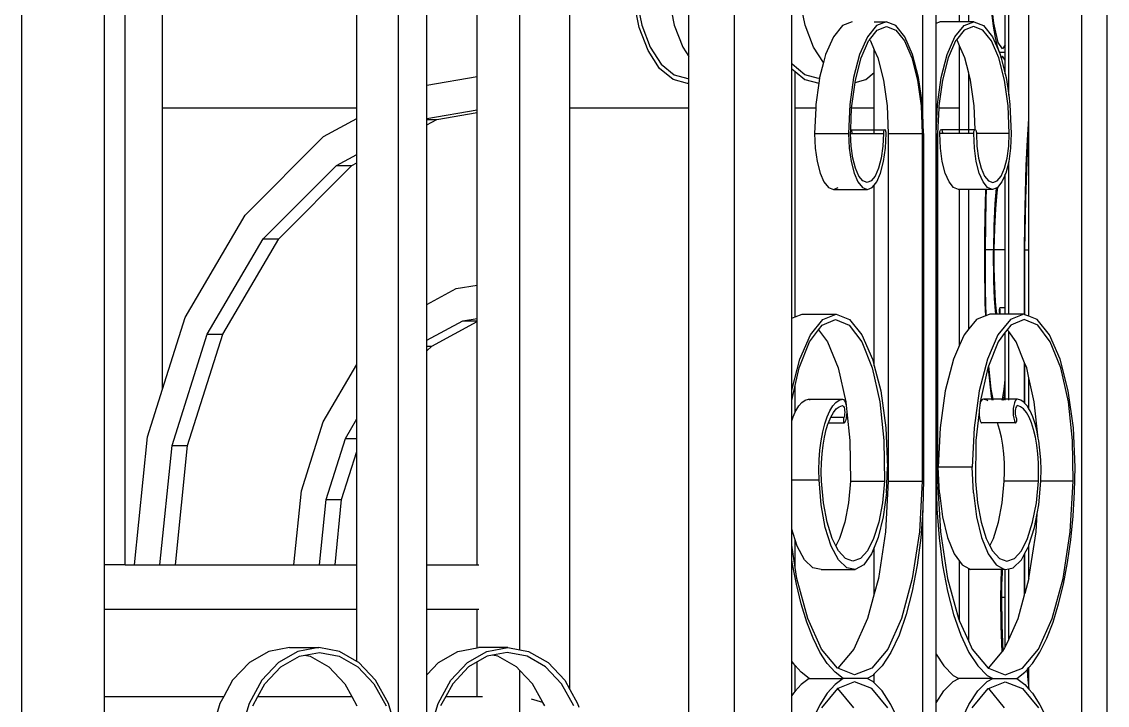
# Model space of a CAD drawing. Header units: millimetres. Extents: x 173236 to 801264, y -94969 to 615039.
# Drawn here: x 397777.6 to 398036.4, y -2266.1 to -2103.2 of the extents above; entities that cross this region are included whole.
import ezdxf

# ---------------------------------------------------------------- set-up
doc = ezdxf.new("R2010")
doc.units = ezdxf.units.MM
doc.header["$MEASUREMENT"] = 0
doc.layers.add('VOX-A-ELEV-1-NEAR', color=130, linetype='Continuous')
doc.layers.add('VOX-A-WALL-PATT', color=233, linetype='Continuous')

# ---------------------------------------------------------------- blocks, each defined once
blk = doc.blocks.new('west stsircase')
at = {"layer": 'VOX-A-WALL-PATT'}
for p, q in [((1461717.81, -2358.09), (1461717.81, -1444.06)), ((1461700.36, -1770.68), (1461700.36, -1486.63)), ((1461690.84, -1753.18), (1461690.84, -1502.84)), ((1461679.89, -1775.19), (1461679.89, -1521.52)), ((1461723.86, -1773.82), (1461723.86, -1573.82)), ((1461635.03, -2507.23), (1461635.03, -1581.8)), ((1461583.86, -1902.85), (1461583.86, -1634.11)), ((1461573.67, -1766.22), (1461573.67, -1644.24)), ((1461561.67, -1768.28), (1461561.67, -1656.01)), ((1461554.92, -1927.12), (1461554.92, -1661.2)), ((1461545, -1773.82), (1461545, -1668.8)), ((1461595.73, -1773.82), (1461595.73, -1691.17)), ((1461688.63, -1753.18), (1461688.63, -1694.08)), ((1461683.04, -1753.53), (1461683.04, -1697.51)), ((1461498.66, -1773.82), (1461498.66, -1704.33)), ((1461489.75, -1882.64), (1461489.75, -1711.15)), ((1461484.86, -1882.64), (1461484.86, -1717.8)), ((1461465.1, -2523.82), (1461465.1, -1730.94)), ((1461699.54, -1758.68), (1461699.54, -1734.61)), ((1461648.67, -1763.21), (1461648.67, -1741.23)), ((1461624.13, -1761.5), (1461624.13, -1742.18)), ((1461696.85, -1753.55), (1461696, -1746.27)), ((1461705.19, -1776.32), (1461705.19, -1744.74)), ((1461612.31, -1754.55), (1461610.99, -1748.12)), ((1461611.66, -1747.82), (1461612.92, -1753.97)), ((1461619.4, -1747.82), (1461620.66, -1753.97)), ((1461651.84, -1753.97), (1461650.57, -1747.82)), ((1461696.75, -1754.25), (1461696.33, -1750.95)), ((1461612.92, -1753.97), (1461614.93, -1759.25)), ((1461620.66, -1753.97), (1461622.67, -1759.25)), ((1461653.85, -1759.25), (1461651.84, -1753.97)), ((1461660.73, -1754.09), (1461658.57, -1756.75)), ((1461663.04, -1753.18), (1461660.73, -1754.09)), ((1461668.83, -1754.09), (1461666.68, -1756.75)), ((1461668.31, -1753.18), (1461671.15, -1753.18)), ((1461671.15, -1753.18), (1461668.83, -1754.09)), ((1461669.01, -1755.22), (1461671.22, -1754.35)), ((1461673.46, -1754.09), (1461671.15, -1753.18)), ((1461671.22, -1754.35), (1461673.43, -1755.22)), ((1461675.62, -1756.75), (1461673.46, -1754.09)), ((1461683.04, -1753.53), (1461683.92, -1753.18)), ((1461683.04, -1779.83), (1461683.04, -1753.53)), ((1461688.63, -1753.18), (1461683.92, -1753.18)), ((1461687.56, -1756.75), (1461689.71, -1754.09)), ((1461690.84, -1753.18), (1461688.63, -1753.18)), ((1461689.71, -1754.09), (1461692.03, -1753.18)), ((1461691.96, -1754.35), (1461689.74, -1755.22)), ((1461692.03, -1753.18), (1461690.84, -1753.18)), ((1461694.17, -1755.22), (1461691.96, -1754.35)), ((1461692.03, -1753.18), (1461694.34, -1754.09)), ((1461694.34, -1754.09), (1461696.5, -1756.75)), ((1461697.2, -1756.97), (1461696.75, -1754.25)), ((1461697.83, -1758.11), (1461696.85, -1753.55)), ((1461614.42, -1760.07), (1461612.31, -1754.55)), ((1461658.57, -1756.75), (1461656.72, -1760.99)), ((1461666.68, -1756.75), (1461664.82, -1760.99)), ((1461667.17, -1757.48), (1461669.01, -1755.22)), ((1461673.43, -1755.22), (1461675.5, -1757.76)), ((1461677.47, -1760.99), (1461675.62, -1756.75)), ((1461685.7, -1760.99), (1461687.56, -1756.75)), ((1461689.74, -1755.22), (1461687.9, -1757.48)), ((1461696.23, -1757.76), (1461694.17, -1755.22)), ((1461696.5, -1756.75), (1461698.17, -1760.53)), ((1461697.68, -1759.07), (1461697.2, -1756.97)), ((1461614.93, -1759.25), (1461617.55, -1763.3)), ((1461622.67, -1759.25), (1461624.13, -1761.5)), ((1461656.22, -1762.91), (1461653.85, -1759.25)), ((1461665.17, -1761.81), (1461666.94, -1757.76)), ((1461666.94, -1757.76), (1461667.17, -1757.48)), ((1461667.17, -1757.48), (1461667.39, -1757.76)), ((1461667.39, -1757.76), (1461668.31, -1759.86)), ((1461675.5, -1757.76), (1461677.27, -1761.81)), ((1461687.68, -1757.76), (1461685.91, -1761.81)), ((1461687.9, -1757.48), (1461687.68, -1757.76)), ((1461688.13, -1757.76), (1461687.9, -1757.48)), ((1461688.63, -1758.91), (1461688.13, -1757.76)), ((1461689.9, -1761.81), (1461688.63, -1758.91)), ((1461688.63, -1773.82), (1461688.63, -1758.91)), ((1461698.01, -1761.81), (1461696.23, -1757.76)), ((1461698.17, -1760.53), (1461697.68, -1759.07)), ((1461698.88, -1759.67), (1461697.83, -1758.11)), ((1461699.54, -1758.68), (1461698.88, -1759.67)), ((1461699.54, -1760.53), (1461699.54, -1758.68)), ((1461617.16, -1764.31), (1461614.42, -1760.07)), ((1461624.13, -1766.64), (1461624.13, -1761.5)), ((1461656.72, -1760.99), (1461656.22, -1762.91)), ((1461664.82, -1760.99), (1461663.4, -1766.51)), ((1461663.81, -1767.09), (1461665.17, -1761.81)), ((1461668.31, -1759.86), (1461669.16, -1761.81)), ((1461668.31, -1765.31), (1461668.31, -1759.86)), ((1461669.16, -1761.81), (1461670.52, -1767.09)), ((1461677.27, -1761.81), (1461678.63, -1767.09)), ((1461678.9, -1766.51), (1461677.47, -1760.99)), ((1461684.28, -1766.51), (1461685.7, -1760.99)), ((1461685.91, -1761.81), (1461684.55, -1767.09)), ((1461690.84, -1765.48), (1461689.9, -1761.81)), ((1461699.37, -1767.09), (1461698.01, -1761.81)), ((1461699.54, -1760.53), (1461698.17, -1760.53)), ((1461698.17, -1760.53), (1461698.35, -1760.99)), ((1461698.35, -1760.99), (1461698.57, -1761.84)), ((1461698.88, -1761.39), (1461698.57, -1761.84)), ((1461698.57, -1761.84), (1461699.54, -1765.61)), ((1461699.54, -1762.37), (1461698.88, -1761.39)), ((1461699.54, -1762.37), (1461699.54, -1760.53)), ((1461620.35, -1766.97), (1461617.16, -1764.31)), ((1461617.55, -1763.3), (1461620.6, -1765.84)), ((1461648.73, -1763.3), (1461648.67, -1763.21)), ((1461648.67, -1764.41), (1461648.67, -1763.21)), ((1461648.67, -1764.41), (1461649.47, -1765.08)), ((1461648.67, -1823.85), (1461648.67, -1764.41)), ((1461651.78, -1765.84), (1461648.73, -1763.3)), ((1461656.22, -1762.91), (1461655.3, -1766.51)), ((1461699.54, -1765.61), (1461699.54, -1762.37)), ((1461561.67, -1768.28), (1461573.67, -1766.22)), ((1461573.67, -1774.17), (1461573.67, -1766.22)), ((1461623.77, -1767.88), (1461620.35, -1766.97)), ((1461620.6, -1765.84), (1461623.88, -1766.71)), ((1461623.88, -1766.71), (1461624.13, -1766.64)), ((1461624.13, -1767.78), (1461624.13, -1766.64)), ((1461649.47, -1773.82), (1461649.47, -1765.08)), ((1461649.47, -1765.08), (1461651.74, -1766.97)), ((1461651.74, -1766.97), (1461655.11, -1767.86)), ((1461655.05, -1766.71), (1461651.78, -1765.84)), ((1461655.28, -1766.65), (1461655.05, -1766.71)), ((1461655.28, -1766.65), (1461655.11, -1767.86)), ((1461655.3, -1766.51), (1461655.28, -1766.65)), ((1461663.4, -1766.51), (1461662.51, -1772.93)), ((1461663.73, -1767.65), (1461666.33, -1766.97)), ((1461663.73, -1767.65), (1461663.81, -1767.09)), ((1461666.33, -1766.97), (1461668.31, -1765.31)), ((1461668.31, -1773.82), (1461668.31, -1765.31)), ((1461670.52, -1767.09), (1461671.38, -1773.23)), ((1461678.63, -1767.09), (1461679.48, -1773.23)), ((1461679.79, -1772.93), (1461678.9, -1766.51)), ((1461683.39, -1772.93), (1461684.28, -1766.51)), ((1461684.55, -1767.09), (1461683.69, -1773.23)), ((1461690.84, -1778.88), (1461690.84, -1765.48)), ((1461691.26, -1767.09), (1461690.84, -1765.48)), ((1461692.11, -1773.23), (1461691.26, -1767.09)), ((1461700.22, -1773.23), (1461699.37, -1767.09)), ((1461699.54, -1765.61), (1461699.78, -1766.51)), ((1461699.78, -1766.51), (1461700.36, -1770.68)), ((1461561.67, -1776.24), (1461561.67, -1768.28)), ((1461624.13, -1767.78), (1461623.77, -1767.88)), ((1461624.13, -1767.88), (1461623.77, -1767.88)), ((1461624.13, -1767.88), (1461624.13, -1767.78)), ((1461624.13, -1773.82), (1461624.13, -1767.88)), ((1461655.11, -1767.86), (1461654.4, -1772.93)), ((1461662.96, -1773.23), (1461663.73, -1767.65)), ((1461700.36, -1770.68), (1461700.67, -1772.93)), ((1461545, -1773.82), (1461498.66, -1773.82)), ((1461498.66, -1840.74), (1461498.66, -1773.82)), ((1461545, -1776.25), (1461545, -1773.82)), ((1461561.67, -1776.24), (1461573.67, -1774.17)), ((1461564.09, -1776.46), (1461573.67, -1774.81)), ((1461573.67, -1774.81), (1461573.67, -1774.17)), ((1461573.67, -1815.93), (1461573.67, -1774.81)), ((1461624.13, -1773.82), (1461595.73, -1773.82)), ((1461595.73, -1912.29), (1461595.73, -1773.82)), ((1461624.13, -1945.49), (1461624.13, -1773.82)), ((1461654.36, -1773.82), (1461649.47, -1773.82)), ((1461649.47, -1823.53), (1461649.47, -1773.82)), ((1461654.36, -1773.82), (1461654.1, -1779.83)), ((1461654.4, -1772.93), (1461654.36, -1773.82)), ((1461662.51, -1772.93), (1461662.2, -1779.83)), ((1461662.72, -1778.88), (1461662.93, -1773.82)), ((1461662.93, -1773.82), (1461662.96, -1773.23)), ((1461668.31, -1773.82), (1461662.93, -1773.82)), ((1461668.31, -1778.88), (1461668.31, -1773.82)), ((1461671.38, -1773.23), (1461671.67, -1779.83)), ((1461679.48, -1773.23), (1461679.77, -1779.83)), ((1461679.89, -1775.19), (1461679.79, -1772.93)), ((1461683.08, -1779.83), (1461683.39, -1772.93)), ((1461683.67, -1773.82), (1461683.4, -1779.83)), ((1461683.69, -1773.23), (1461683.67, -1773.82)), ((1461688.63, -1773.82), (1461683.67, -1773.82)), ((1461688.63, -1778.88), (1461688.63, -1773.82)), ((1461692.35, -1778.88), (1461692.11, -1773.23)), ((1461700.51, -1779.83), (1461700.22, -1773.23)), ((1461700.67, -1772.93), (1461700.97, -1779.83)), ((1461723.86, -2212.25), (1461723.86, -1773.82)), ((1461537.06, -1780.55), (1461545, -1776.25)), ((1461545, -1784.79), (1461545, -1776.25)), ((1461561.67, -1776.46), (1461561.67, -1776.24)), ((1461561.67, -1777.77), (1461564.09, -1776.46)), ((1461561.67, -1776.46), (1461564.09, -1776.46)), ((1461561.67, -1777.77), (1461561.67, -1776.46)), ((1461680.09, -1779.83), (1461679.89, -1775.19)), ((1461704.86, -1781.31), (1461705.19, -1776.32)), ((1461705.19, -1779.51), (1461705.19, -1776.32)), ((1461561.67, -1820.57), (1461561.67, -1777.77)), ((1461654.1, -1779.83), (1461662.2, -1779.83)), ((1461654.1, -1779.83), (1461654.25, -1783.28)), ((1461662.2, -1779.83), (1461662.36, -1783.28)), ((1461662.67, -1779.83), (1461662.72, -1778.88)), ((1461662.8, -1782.85), (1461662.67, -1779.83)), ((1461662.67, -1779.83), (1461663.04, -1779.83)), ((1461662.81, -1778.91), (1461662.72, -1778.88)), ((1461662.88, -1779.01), (1461662.81, -1778.91)), ((1461662.81, -1778.91), (1461668.31, -1778.91)), ((1461662.95, -1779.16), (1461662.88, -1779.01)), ((1461663, -1779.35), (1461662.95, -1779.16)), ((1461663.03, -1779.58), (1461663, -1779.35)), ((1461663.04, -1779.83), (1461663.03, -1779.58)), ((1461663.04, -1779.83), (1461668.31, -1779.83)), ((1461668.31, -1779.83), (1461668.31, -1778.91)), ((1461668.31, -1778.91), (1461670.75, -1778.91)), ((1461668.31, -1779.83), (1461670.51, -1779.83)), ((1461670.51, -1779.83), (1461670.38, -1782.85)), ((1461670.52, -1779.58), (1461670.51, -1779.83)), ((1461670.55, -1779.35), (1461670.52, -1779.58)), ((1461670.6, -1779.16), (1461670.55, -1779.35)), ((1461670.67, -1779.01), (1461670.6, -1779.16)), ((1461670.75, -1778.91), (1461670.67, -1779.01)), ((1461670.83, -1778.88), (1461670.75, -1778.91)), ((1461670.91, -1778.91), (1461670.83, -1778.88)), ((1461670.99, -1779.01), (1461670.91, -1778.91)), ((1461671.06, -1779.16), (1461670.99, -1779.01)), ((1461671, -1783.28), (1461671.15, -1779.83)), ((1461671.11, -1779.35), (1461671.06, -1779.16)), ((1461671.14, -1779.58), (1461671.11, -1779.35)), ((1461671.15, -1779.83), (1461671.14, -1779.58)), ((1461671.67, -1779.83), (1461671.67, -1862.69)), ((1461671.67, -1779.83), (1461679.77, -1779.83)), ((1461679.77, -1779.83), (1461679.77, -1862.69)), ((1461680.09, -1779.83), (1461680.09, -1862.2)), ((1461683.08, -1779.83), (1461683.04, -1779.83)), ((1461683.04, -1862.2), (1461683.04, -1779.83)), ((1461683.08, -1779.83), (1461683.08, -1862.2)), ((1461683.4, -1779.83), (1461683.4, -1862.69)), ((1461683.92, -1779.83), (1461683.93, -1779.58)), ((1461684.08, -1783.28), (1461683.92, -1779.83)), ((1461684.56, -1779.83), (1461683.92, -1779.83)), ((1461683.93, -1779.58), (1461683.97, -1779.35)), ((1461683.97, -1779.35), (1461684.02, -1779.16)), ((1461684.02, -1779.16), (1461684.08, -1779.01)), ((1461684.08, -1779.01), (1461684.16, -1778.91)), ((1461684.16, -1778.91), (1461684.24, -1778.88)), ((1461684.33, -1778.91), (1461684.24, -1778.88)), ((1461684.33, -1778.91), (1461684.4, -1779.01)), ((1461688.63, -1778.91), (1461684.33, -1778.91)), ((1461684.4, -1779.01), (1461684.47, -1779.16)), ((1461684.47, -1779.16), (1461684.52, -1779.35)), ((1461684.52, -1779.35), (1461684.55, -1779.58)), ((1461684.55, -1779.58), (1461684.56, -1779.83)), ((1461688.63, -1779.83), (1461684.56, -1779.83)), ((1461688.63, -1779.83), (1461688.63, -1778.91)), ((1461690.84, -1778.91), (1461688.63, -1778.91)), ((1461690.84, -1779.83), (1461688.63, -1779.83)), ((1461690.84, -1779.83), (1461690.84, -1778.91)), ((1461692.27, -1778.91), (1461690.84, -1778.91)), ((1461692.03, -1779.83), (1461690.84, -1779.83)), ((1461692.03, -1779.83), (1461692.04, -1779.58)), ((1461692.18, -1783.28), (1461692.03, -1779.83)), ((1461692.04, -1779.58), (1461692.07, -1779.35)), ((1461692.07, -1779.35), (1461692.12, -1779.16)), ((1461692.12, -1779.16), (1461692.19, -1779.01)), ((1461692.19, -1779.01), (1461692.27, -1778.91)), ((1461692.27, -1778.91), (1461692.35, -1778.88)), ((1461692.35, -1778.88), (1461692.43, -1778.91)), ((1461692.43, -1778.91), (1461692.51, -1779.01)), ((1461692.51, -1779.01), (1461692.57, -1779.16)), ((1461692.57, -1779.16), (1461692.62, -1779.35)), ((1461692.62, -1779.35), (1461692.66, -1779.58)), ((1461692.66, -1779.58), (1461692.67, -1779.83)), ((1461692.67, -1779.83), (1461692.8, -1782.85)), ((1461700.51, -1779.83), (1461692.67, -1779.83)), ((1461700.38, -1782.85), (1461700.51, -1779.83)), ((1461700.97, -1779.83), (1461700.82, -1783.28)), ((1461704.86, -1784.3), (1461705.19, -1779.51)), ((1461705.19, -1807.51), (1461705.19, -1779.51)), ((1461518.39, -1799.29), (1461537.06, -1780.55)), ((1461663.19, -1785.67), (1461662.8, -1782.85)), ((1461670.38, -1782.85), (1461669.98, -1785.67)), ((1461692.8, -1782.85), (1461693.19, -1785.67)), ((1461699.99, -1785.67), (1461700.38, -1782.85)), ((1461704.56, -1787.47), (1461704.86, -1781.31)), ((1461540.1, -1787.44), (1461545, -1784.79)), ((1461545, -1786.8), (1461545, -1784.79)), ((1461654.25, -1783.28), (1461654.7, -1786.49)), ((1461662.36, -1783.28), (1461662.8, -1786.49)), ((1461670.55, -1786.49), (1461671, -1783.28)), ((1461684.52, -1786.49), (1461684.08, -1783.28)), ((1461692.63, -1786.49), (1461692.18, -1783.28)), ((1461700.82, -1783.28), (1461700.38, -1786.49)), ((1461704.42, -1795.45), (1461704.86, -1784.3)), ((1461522.69, -1804.91), (1461540.1, -1787.44)), ((1461526.4, -1804.91), (1461543.81, -1787.44)), ((1461540.1, -1787.44), (1461543.81, -1787.44)), ((1461543.81, -1787.44), (1461545, -1786.8)), ((1461545, -1834.9), (1461545, -1786.8)), ((1461654.7, -1786.49), (1461655.41, -1789.25)), ((1461662.8, -1786.49), (1461663.51, -1789.25)), ((1461663.81, -1788.09), (1461663.19, -1785.67)), ((1461669.98, -1785.67), (1461669.36, -1788.09)), ((1461669.84, -1789.25), (1461670.55, -1786.49)), ((1461685.23, -1789.25), (1461684.52, -1786.49)), ((1461693.34, -1789.25), (1461692.63, -1786.49)), ((1461693.19, -1785.67), (1461693.82, -1788.09)), ((1461699.36, -1788.09), (1461699.99, -1785.67)), ((1461700.36, -1786.56), (1461699.66, -1789.25)), ((1461700.38, -1786.49), (1461700.36, -1786.56)), ((1461700.36, -1822.88), (1461700.36, -1786.56)), ((1461704.34, -1794.06), (1461704.56, -1787.47)), ((1461655.41, -1789.25), (1461656.33, -1791.37)), ((1461663.51, -1789.25), (1461664.44, -1791.37)), ((1461664.63, -1789.95), (1461663.81, -1788.09)), ((1461665.57, -1791.12), (1461664.63, -1789.95)), ((1461668.55, -1789.95), (1461667.6, -1791.12)), ((1461669.36, -1788.09), (1461668.55, -1789.95)), ((1461668.91, -1791.37), (1461669.84, -1789.25)), ((1461686.16, -1791.37), (1461685.23, -1789.25)), ((1461694.27, -1791.37), (1461693.34, -1789.25)), ((1461693.82, -1788.09), (1461694.63, -1789.95)), ((1461694.63, -1789.95), (1461695.57, -1791.12)), ((1461697.6, -1791.12), (1461698.55, -1789.95)), ((1461698.55, -1789.95), (1461699.36, -1788.09)), ((1461699.41, -1789.82), (1461698.74, -1791.37)), ((1461699.54, -1789.53), (1461699.41, -1789.82)), ((1461699.54, -1790.38), (1461699.41, -1789.82)), ((1461699.66, -1789.25), (1461699.54, -1789.53)), ((1461699.54, -1790.38), (1461699.54, -1789.53)), ((1461699.54, -1807.51), (1461699.54, -1790.38)), ((1461656.33, -1791.37), (1461657.41, -1792.7)), ((1461657.41, -1792.7), (1461658.57, -1793.15)), ((1461658.57, -1793.15), (1461659.73, -1792.7)), ((1461658.57, -1793.15), (1461666.68, -1793.15)), ((1461664.44, -1791.37), (1461665.52, -1792.7)), ((1461665.52, -1792.7), (1461666.68, -1793.15)), ((1461666.59, -1791.51), (1461665.57, -1791.12)), ((1461667.6, -1791.12), (1461666.59, -1791.51)), ((1461666.68, -1793.15), (1461667.83, -1792.7)), ((1461667.83, -1792.7), (1461668.31, -1792.11)), ((1461668.31, -1792.11), (1461668.91, -1791.37)), ((1461668.31, -1835.15), (1461668.31, -1792.11)), ((1461687.24, -1792.7), (1461686.16, -1791.37)), ((1461688.4, -1793.15), (1461687.24, -1792.7)), ((1461688.63, -1793.15), (1461688.4, -1793.15)), ((1461688.63, -1830.23), (1461688.63, -1793.15)), ((1461690.84, -1793.15), (1461688.63, -1793.15)), ((1461690.84, -1826.36), (1461690.84, -1793.15)), ((1461694.86, -1793.15), (1461690.84, -1793.15)), ((1461695.34, -1792.7), (1461694.27, -1791.37)), ((1461694.86, -1793.15), (1461694.85, -1793.52)), ((1461694.98, -1793.15), (1461694.86, -1793.15)), ((1461694.98, -1793.15), (1461694.89, -1795.45)), ((1461696.5, -1793.15), (1461694.98, -1793.15)), ((1461696.5, -1793.15), (1461695.34, -1792.7)), ((1461695.57, -1791.12), (1461696.59, -1791.51)), ((1461697.38, -1792.81), (1461696.5, -1793.15)), ((1461696.59, -1791.51), (1461697.6, -1791.12)), ((1461697.38, -1792.81), (1461697.08, -1796.51)), ((1461697.66, -1792.7), (1461697.38, -1792.81)), ((1461697.66, -1792.7), (1461697.51, -1793.85)), ((1461698.74, -1791.37), (1461697.66, -1792.7)), ((1461694.85, -1793.52), (1461694.7, -1799.16)), ((1461694.89, -1795.45), (1461694.72, -1807.51)), ((1461697.51, -1793.85), (1461697.2, -1797.76)), ((1461704.21, -1800.96), (1461704.34, -1794.06)), ((1461704.24, -1807.51), (1461704.42, -1795.45)), ((1461697.08, -1796.51), (1461696.82, -1801.89)), ((1461697.2, -1797.76), (1461696.97, -1802.39)), ((1461504.06, -1823.7), (1461518.39, -1799.29)), ((1461694.7, -1799.16), (1461694.62, -1804.96)), ((1461704.16, -1808), (1461704.21, -1800.96)), ((1461696.82, -1801.89), (1461696.7, -1807.51)), ((1461696.97, -1802.39), (1461696.85, -1807.51)), ((1461509.33, -1827.68), (1461522.69, -1804.91)), ((1461513.04, -1827.68), (1461526.4, -1804.91)), ((1461522.69, -1804.91), (1461526.4, -1804.91)), ((1461694.62, -1804.96), (1461694.59, -1810.83)), ((1461694.72, -1807.51), (1461694.74, -1817.21)), ((1461696.7, -1807.51), (1461694.72, -1807.51)), ((1461696.69, -1807.83), (1461696.68, -1810.21)), ((1461696.7, -1807.51), (1461696.69, -1807.83)), ((1461696.85, -1807.51), (1461696.83, -1809.69)), ((1461699.54, -1807.51), (1461696.85, -1807.51)), ((1461699.54, -1821.37), (1461699.54, -1807.51)), ((1461704.16, -1822.97), (1461704.16, -1808)), ((1461704.24, -1807.51), (1461705.19, -1807.51)), ((1461704.24, -1823), (1461704.24, -1807.51)), ((1461705.19, -1823.37), (1461705.19, -1807.51)), ((1461694.59, -1810.83), (1461694.69, -1820.27)), ((1461696.68, -1810.21), (1461696.7, -1812.59)), ((1461696.83, -1809.69), (1461696.84, -1811.88)), ((1461696.7, -1812.59), (1461696.75, -1814.92)), ((1461696.84, -1811.88), (1461696.88, -1814.03)), ((1461568.64, -1816.79), (1461573.67, -1815.93)), ((1461573.67, -1823.88), (1461573.67, -1815.93)), ((1461696.75, -1814.92), (1461696.82, -1817.15)), ((1461696.88, -1814.03), (1461696.94, -1816.1)), ((1461696.94, -1816.1), (1461697.03, -1818.05)), ((1461561.67, -1820.57), (1461568.64, -1816.79)), ((1461694.74, -1817.21), (1461694.91, -1823.24)), ((1461696.82, -1817.15), (1461696.92, -1819.24)), ((1461697.03, -1818.05), (1461697.14, -1819.84)), ((1461561.67, -1829.1), (1461561.67, -1820.57)), ((1461694.69, -1820.27), (1461694.8, -1823.28)), ((1461696.92, -1819.24), (1461697.04, -1821.15)), ((1461697.04, -1821.15), (1461697.19, -1822.84)), ((1461697.14, -1819.84), (1461697.27, -1821.43)), ((1461697.27, -1821.43), (1461697.42, -1822.79)), ((1461698.2, -1821.72), (1461698.21, -1821.58)), ((1461698.21, -1821.58), (1461698.22, -1821.46)), ((1461698.22, -1821.46), (1461698.23, -1821.39)), ((1461698.23, -1821.39), (1461698.25, -1821.37)), ((1461698.25, -1821.37), (1461698.27, -1821.4)), ((1461699.54, -1821.37), (1461698.25, -1821.37)), ((1461699.54, -1821.4), (1461698.27, -1821.4)), ((1461698.32, -1821.88), (1461698.27, -1821.4)), ((1461699.54, -1821.4), (1461699.54, -1821.37)), ((1461699.54, -1822.88), (1461699.54, -1821.4)), ((1461498.66, -1840.74), (1461504.06, -1823.7)), ((1461570.22, -1824.48), (1461573.67, -1823.88)), ((1461573.67, -1824.48), (1461573.67, -1823.88)), ((1461648.67, -1823.85), (1461649.47, -1823.53)), ((1461648.67, -1840.97), (1461648.67, -1823.85)), ((1461649.47, -1823.53), (1461651.13, -1822.88)), ((1461651.13, -1822.88), (1461659.24, -1822.88)), ((1461653.12, -1827.77), (1461656.07, -1824.12)), ((1461655.89, -1825.48), (1461659.11, -1824.12)), ((1461656.07, -1824.12), (1461659.24, -1822.88)), ((1461659.11, -1824.12), (1461662.34, -1825.48)), ((1461659.24, -1822.88), (1461662.41, -1824.12)), ((1461662.41, -1824.12), (1461665.37, -1827.77)), ((1461692.66, -1824.12), (1461690.84, -1826.36)), ((1461694.8, -1823.28), (1461692.66, -1824.12)), ((1461694.91, -1823.24), (1461694.8, -1823.28)), ((1461695.83, -1822.88), (1461694.91, -1823.24)), ((1461697.19, -1822.88), (1461695.83, -1822.88)), ((1461697.19, -1822.84), (1461697.19, -1822.88)), ((1461697.43, -1822.88), (1461697.19, -1822.88)), ((1461697.42, -1822.79), (1461697.43, -1822.88)), ((1461698.24, -1822.88), (1461697.43, -1822.88)), ((1461700.77, -1824.12), (1461697.81, -1827.77)), ((1461698.19, -1821.9), (1461698.2, -1821.72)), ((1461698.19, -1822.08), (1461698.19, -1821.9)), ((1461698.19, -1822.27), (1461698.19, -1822.08)), ((1461698.2, -1822.45), (1461698.19, -1822.27)), ((1461698.21, -1822.6), (1461698.2, -1822.45)), ((1461698.22, -1822.71), (1461698.21, -1822.6)), ((1461698.23, -1822.79), (1461698.22, -1822.71)), ((1461698.24, -1822.88), (1461698.23, -1822.79)), ((1461698.38, -1822.88), (1461698.24, -1822.88)), ((1461698.36, -1822.51), (1461698.32, -1821.88)), ((1461698.38, -1822.88), (1461698.36, -1822.51)), ((1461699.54, -1822.88), (1461698.38, -1822.88)), ((1461700.36, -1822.88), (1461699.54, -1822.88)), ((1461703.94, -1822.88), (1461700.36, -1822.88)), ((1461703.94, -1822.88), (1461700.77, -1824.12)), ((1461704.06, -1824.12), (1461700.84, -1825.48)), ((1461704.16, -1822.97), (1461703.94, -1822.88)), ((1461707.29, -1825.48), (1461704.06, -1824.12)), ((1461704.24, -1823), (1461704.16, -1822.97)), ((1461705.19, -1823.37), (1461704.24, -1823)), ((1461707.11, -1824.12), (1461705.19, -1823.37)), ((1461710.06, -1827.77), (1461707.11, -1824.12)), ((1461561.67, -1829.1), (1461570.22, -1824.48)), ((1461562.82, -1830.49), (1461573.67, -1824.62)), ((1461570.22, -1824.48), (1461573.67, -1824.48)), ((1461573.67, -1824.62), (1461573.67, -1824.48)), ((1461573.67, -1882.64), (1461573.67, -1824.62)), ((1461652.91, -1829.43), (1461655.06, -1826.57)), ((1461655.06, -1826.57), (1461655.89, -1825.48)), ((1461655.06, -1826.57), (1461657.21, -1829.43)), ((1461662.34, -1825.48), (1461665.32, -1829.43)), ((1461690.84, -1826.36), (1461689.71, -1827.77)), ((1461700.01, -1826.57), (1461699.54, -1827.19)), ((1461700.84, -1825.48), (1461700.01, -1826.57)), ((1461700.36, -1827.03), (1461700.01, -1826.57)), ((1461710.27, -1829.43), (1461707.29, -1825.48)), ((1461500.93, -1854.19), (1461509.33, -1827.68)), ((1461504.64, -1854.19), (1461513.04, -1827.68)), ((1461509.33, -1827.68), (1461513.04, -1827.68)), ((1461561.67, -1830.49), (1461561.67, -1829.1)), ((1461650.42, -1835.68), (1461652.91, -1829.43)), ((1461650.58, -1833.57), (1461653.12, -1827.77)), ((1461657.21, -1829.43), (1461659.71, -1835.68)), ((1461665.32, -1829.43), (1461667.81, -1835.68)), ((1461665.37, -1827.77), (1461667.9, -1833.57)), ((1461689.71, -1827.77), (1461688.63, -1830.23)), ((1461697.81, -1827.77), (1461695.28, -1833.57)), ((1461697.86, -1829.43), (1461695.54, -1835.23)), ((1461699.54, -1827.19), (1461697.86, -1829.43)), ((1461699.54, -1838.52), (1461699.54, -1827.19)), ((1461702.16, -1829.43), (1461700.36, -1827.03)), ((1461700.36, -1843.14), (1461700.36, -1827.03)), ((1461704.16, -1834.44), (1461702.16, -1829.43)), ((1461712.6, -1833.57), (1461710.06, -1827.77)), ((1461712.76, -1835.68), (1461710.27, -1829.43)), ((1461561.67, -1830.49), (1461562.82, -1830.49)), ((1461561.67, -1831.64), (1461562.82, -1830.49)), ((1461561.67, -1831.64), (1461561.67, -1830.49)), ((1461561.67, -1882.64), (1461561.67, -1831.64)), ((1461688.63, -1830.23), (1461687.17, -1833.57)), ((1461648.67, -1840.97), (1461650.58, -1833.57)), ((1461667.9, -1833.57), (1461668.31, -1835.15)), ((1461687.17, -1833.57), (1461685.22, -1841.12)), ((1461695.28, -1833.57), (1461693.33, -1841.12)), ((1461704.16, -1844.07), (1461704.16, -1834.44)), ((1461704.24, -1834.65), (1461704.16, -1834.44)), ((1461714.55, -1841.12), (1461712.6, -1833.57)), ((1461536.99, -1848.55), (1461545, -1834.9)), ((1461545, -1847.85), (1461545, -1834.9)), ((1461649.47, -1839.86), (1461650.42, -1835.68)), ((1461659.71, -1835.68), (1461661.53, -1843.74)), ((1461667.81, -1835.68), (1461669.63, -1843.74)), ((1461668.31, -1835.15), (1461669.85, -1841.12)), ((1461695.36, -1835.68), (1461693.55, -1843.74)), ((1461695.44, -1835.5), (1461695.36, -1835.68)), ((1461695.54, -1835.23), (1461695.44, -1835.5)), ((1461695.44, -1835.5), (1461695.51, -1836.63)), ((1461695.51, -1836.63), (1461696.17, -1842.43)), ((1461695.54, -1835.23), (1461696.11, -1840.77)), ((1461704.24, -1844.16), (1461704.24, -1834.65)), ((1461704.66, -1835.68), (1461704.24, -1834.65)), ((1461705.19, -1838.06), (1461704.66, -1835.68)), ((1461714.58, -1843.74), (1461712.76, -1835.68)), ((1461699.31, -1840.77), (1461699.54, -1838.52)), ((1461699.54, -1840.49), (1461699.54, -1838.52)), ((1461705.19, -1845.47), (1461705.19, -1838.06)), ((1461706.47, -1843.74), (1461705.19, -1838.06)), ((1461495.05, -1852.13), (1461498.66, -1840.74)), ((1461648.67, -1843.42), (1461649.47, -1839.86)), ((1461648.67, -1843.42), (1461648.67, -1840.97)), ((1461649.47, -1846.23), (1461649.47, -1839.86)), ((1461669.85, -1841.12), (1461671.07, -1849.93)), ((1461685.22, -1841.12), (1461684, -1849.93)), ((1461693.33, -1841.12), (1461692.11, -1849.93)), ((1461696.11, -1840.77), (1461696.57, -1843.14)), ((1461698.85, -1843.14), (1461699.31, -1840.77)), ((1461699.33, -1842.43), (1461699.54, -1840.49)), ((1461699.54, -1843.14), (1461699.54, -1840.49)), ((1461715.77, -1849.93), (1461714.55, -1841.12)), ((1461648.67, -1848.27), (1461648.67, -1843.42)), ((1461649.62, -1845.91), (1461650.32, -1844.75)), ((1461650.32, -1844.75), (1461651.06, -1843.89)), ((1461651.06, -1843.89), (1461651.85, -1843.35)), ((1461651.85, -1843.35), (1461652.64, -1843.14)), ((1461652.64, -1843.14), (1461660.75, -1843.14)), ((1461652.64, -1843.14), (1461652.91, -1843.24)), ((1461652.91, -1843.24), (1461653, -1843.35)), ((1461657.72, -1845.91), (1461658.42, -1844.75)), ((1461658.42, -1844.75), (1461659.17, -1843.89)), ((1461659.17, -1843.89), (1461659.95, -1843.35)), ((1461659.27, -1845.46), (1461659.99, -1844.92)), ((1461659.95, -1843.35), (1461660.75, -1843.14)), ((1461659.99, -1844.92), (1461660.72, -1844.68)), ((1461660.72, -1844.68), (1461660.86, -1844.73)), ((1461660.75, -1843.14), (1461661.01, -1843.24)), ((1461660.86, -1844.73), (1461660.99, -1844.88)), ((1461660.99, -1844.88), (1461661.11, -1845.12)), ((1461661.01, -1843.24), (1461661.26, -1843.54)), ((1461661.26, -1843.54), (1461661.47, -1844.03)), ((1461661.47, -1844.03), (1461661.62, -1844.6)), ((1461661.53, -1843.74), (1461661.62, -1844.6)), ((1461661.62, -1844.6), (1461661.63, -1844.65)), ((1461661.63, -1844.65), (1461661.73, -1845.39)), ((1461669.63, -1843.74), (1461670.63, -1852.98)), ((1461693.45, -1844.6), (1461693.32, -1845.85)), ((1461693.55, -1843.74), (1461693.45, -1844.6)), ((1461693.6, -1844.03), (1461693.45, -1844.6)), ((1461693.81, -1843.54), (1461693.6, -1844.03)), ((1461694.06, -1843.24), (1461693.81, -1843.54)), ((1461694.32, -1843.14), (1461694.06, -1843.24)), ((1461695.12, -1843.35), (1461694.32, -1843.14)), ((1461696.31, -1843.14), (1461694.32, -1843.14)), ((1461695.4, -1843.54), (1461695.12, -1843.35)), ((1461696.17, -1842.43), (1461696.31, -1843.14)), ((1461696.31, -1843.14), (1461696.36, -1843.35)), ((1461696.57, -1843.14), (1461696.31, -1843.14)), ((1461696.57, -1843.14), (1461696.61, -1843.35)), ((1461698.85, -1843.14), (1461696.57, -1843.14)), ((1461698.81, -1843.35), (1461698.85, -1843.14)), ((1461699.18, -1843.14), (1461698.85, -1843.14)), ((1461699.13, -1843.35), (1461699.18, -1843.14)), ((1461699.18, -1843.14), (1461699.33, -1842.43)), ((1461699.54, -1843.14), (1461699.18, -1843.14)), ((1461700.36, -1843.14), (1461699.54, -1843.14)), ((1461699.54, -1843.35), (1461699.54, -1843.14)), ((1461702.43, -1843.14), (1461700.36, -1843.14)), ((1461700.36, -1843.35), (1461700.36, -1843.14)), ((1461701.55, -1844.65), (1461701.44, -1845.39)), ((1461701.71, -1844.03), (1461701.55, -1844.65)), ((1461701.92, -1843.54), (1461701.71, -1844.03)), ((1461702.16, -1843.24), (1461701.92, -1843.54)), ((1461702.19, -1844.88), (1461702.07, -1845.12)), ((1461702.43, -1843.14), (1461702.16, -1843.24)), ((1461702.32, -1844.73), (1461702.19, -1844.88)), ((1461702.46, -1844.68), (1461702.32, -1844.73)), ((1461703.23, -1843.35), (1461702.43, -1843.14)), ((1461703.19, -1844.92), (1461702.46, -1844.68)), ((1461703.91, -1845.46), (1461703.19, -1844.92)), ((1461704.01, -1843.89), (1461703.23, -1843.35)), ((1461704.16, -1844.07), (1461704.01, -1843.89)), ((1461704.24, -1844.16), (1461704.16, -1844.07)), ((1461704.76, -1844.75), (1461704.24, -1844.16)), ((1461705.19, -1845.47), (1461704.76, -1844.75)), ((1461707.41, -1852.39), (1461706.47, -1843.74)), ((1461715.58, -1852.98), (1461714.58, -1843.74)), ((1461648.67, -1848.27), (1461648.98, -1847.35)), ((1461648.98, -1847.35), (1461649.47, -1846.23)), ((1461649.47, -1846.23), (1461649.62, -1845.91)), ((1461656.52, -1849.04), (1461657.08, -1847.35)), ((1461657.08, -1847.35), (1461657.72, -1845.91)), ((1461657.38, -1848.77), (1461657.96, -1847.41)), ((1461657.96, -1847.41), (1461658.59, -1846.3)), ((1461657.96, -1847.41), (1461661.13, -1847.41)), ((1461658.59, -1846.3), (1461659.27, -1845.46)), ((1461661.07, -1847.49), (1461661.02, -1847.6)), ((1461661.13, -1847.41), (1461661.07, -1847.49)), ((1461661.11, -1845.12), (1461661.2, -1845.45)), ((1461661.21, -1847.07), (1461661.13, -1847.41)), ((1461661.2, -1845.45), (1461661.25, -1845.84)), ((1461661.26, -1846.67), (1461661.21, -1847.07)), ((1461661.25, -1845.84), (1461661.28, -1846.25)), ((1461661.28, -1846.25), (1461661.26, -1846.67)), ((1461661.73, -1846.96), (1461661.63, -1847.69)), ((1461661.73, -1845.39), (1461661.77, -1846.17)), ((1461661.77, -1846.17), (1461661.73, -1846.96)), ((1461661.77, -1846.17), (1461662.53, -1852.98)), ((1461693.3, -1846.17), (1461692.55, -1852.98)), ((1461693.32, -1845.85), (1461693.3, -1846.17)), ((1461693.3, -1846.17), (1461693.34, -1846.96)), ((1461693.34, -1846.96), (1461693.44, -1847.69)), ((1461701.44, -1845.39), (1461701.41, -1846.17)), ((1461701.41, -1846.17), (1461701.44, -1846.96)), ((1461701.44, -1846.96), (1461701.55, -1847.69)), ((1461701.92, -1845.84), (1461701.9, -1846.25)), ((1461701.9, -1846.25), (1461701.92, -1846.67)), ((1461701.98, -1845.45), (1461701.92, -1845.84)), ((1461701.92, -1846.67), (1461701.97, -1847.07)), ((1461701.97, -1847.07), (1461702.05, -1847.41)), ((1461702.07, -1845.12), (1461701.98, -1845.45)), ((1461702.05, -1847.41), (1461702.11, -1847.49)), ((1461702.11, -1847.49), (1461702.16, -1847.6)), ((1461704.59, -1846.3), (1461703.91, -1845.46)), ((1461705.22, -1847.41), (1461704.59, -1846.3)), ((1461705.46, -1845.91), (1461705.19, -1845.47)), ((1461705.8, -1848.77), (1461705.22, -1847.41)), ((1461706.1, -1847.35), (1461705.46, -1845.91)), ((1461706.66, -1849.04), (1461706.1, -1847.35)), ((1461531.78, -1864.99), (1461536.99, -1848.55)), ((1461542.25, -1852.53), (1461545, -1847.85)), ((1461545, -1852.53), (1461545, -1847.85)), ((1461648.67, -1862.37), (1461648.67, -1848.27)), ((1461656.03, -1850.95), (1461656.52, -1849.04)), ((1461656.87, -1850.36), (1461657.36, -1848.83)), ((1461657.36, -1848.83), (1461661.13, -1848.8)), ((1461657.36, -1848.83), (1461657.37, -1848.8)), ((1461657.37, -1848.8), (1461657.38, -1848.77)), ((1461657.37, -1848.8), (1461661.13, -1848.8)), ((1461660.96, -1847.93), (1461660.95, -1848.11)), ((1461660.95, -1848.11), (1461660.96, -1848.3)), ((1461660.98, -1847.75), (1461660.96, -1847.93)), ((1461660.96, -1848.3), (1461660.99, -1848.47)), ((1461661.02, -1847.6), (1461660.98, -1847.75)), ((1461660.99, -1848.47), (1461661.02, -1848.62)), ((1461661.02, -1848.62), (1461661.08, -1848.74)), ((1461661.08, -1848.74), (1461661.13, -1848.8)), ((1461661.13, -1848.8), (1461661.2, -1848.83)), ((1461661.2, -1848.83), (1461661.26, -1848.8)), ((1461661.47, -1848.32), (1461661.26, -1848.8)), ((1461661.63, -1847.69), (1461661.47, -1848.32)), ((1461671.07, -1849.93), (1461671.49, -1859.37)), ((1461684, -1849.93), (1461683.58, -1859.37)), ((1461692.11, -1849.93), (1461691.69, -1859.37)), ((1461693.44, -1847.69), (1461693.6, -1848.32)), ((1461693.6, -1848.32), (1461693.81, -1848.8)), ((1461693.88, -1848.83), (1461693.81, -1848.8)), ((1461693.94, -1848.81), (1461693.88, -1848.83)), ((1461697.7, -1848.8), (1461693.94, -1848.81)), ((1461701.92, -1848.8), (1461697.7, -1848.8)), ((1461698.2, -1850.36), (1461697.7, -1848.8)), ((1461701.55, -1847.69), (1461701.71, -1848.32)), ((1461701.71, -1848.32), (1461701.92, -1848.8)), ((1461701.98, -1848.83), (1461701.92, -1848.8)), ((1461702.04, -1848.81), (1461701.98, -1848.83)), ((1461702.1, -1848.74), (1461702.04, -1848.81)), ((1461702.15, -1848.62), (1461702.1, -1848.74)), ((1461702.19, -1848.47), (1461702.15, -1848.62)), ((1461702.16, -1847.6), (1461702.19, -1847.75)), ((1461702.19, -1847.75), (1461702.22, -1847.93)), ((1461702.22, -1848.3), (1461702.19, -1848.47)), ((1461702.22, -1847.93), (1461702.23, -1848.11)), ((1461702.23, -1848.11), (1461702.22, -1848.3)), ((1461706.3, -1850.36), (1461705.8, -1848.77)), ((1461707.14, -1850.95), (1461706.66, -1849.04)), ((1461716.19, -1859.37), (1461715.77, -1849.93)), ((1461491.98, -1882.64), (1461495.05, -1852.13)), ((1461537.65, -1867.05), (1461542.25, -1852.53)), ((1461542.25, -1852.53), (1461545, -1852.53)), ((1461545, -1855.58), (1461545, -1852.53)), ((1461655.65, -1853.04), (1461656.03, -1850.95)), ((1461656.11, -1854.1), (1461656.45, -1852.15)), ((1461656.45, -1852.15), (1461656.87, -1850.36)), ((1461698.62, -1852.15), (1461698.2, -1850.36)), ((1461698.96, -1854.1), (1461698.62, -1852.15)), ((1461706.73, -1852.15), (1461706.3, -1850.36)), ((1461707.07, -1854.1), (1461706.73, -1852.15)), ((1461707.41, -1852.39), (1461707.14, -1850.95)), ((1461707.53, -1853.04), (1461707.41, -1852.39)), ((1461498.06, -1882.64), (1461500.93, -1854.19)), ((1461500.93, -1854.19), (1461504.64, -1854.19)), ((1461501.77, -1882.64), (1461504.64, -1854.19)), ((1461655.18, -1857.6), (1461655.36, -1855.28)), ((1461655.36, -1855.28), (1461655.65, -1853.04)), ((1461655.87, -1856.16), (1461656.11, -1854.1)), ((1461662.53, -1852.98), (1461662.63, -1862.69)), ((1461670.63, -1852.98), (1461670.74, -1862.69)), ((1461692.55, -1852.98), (1461692.44, -1862.69)), ((1461699.2, -1856.16), (1461698.96, -1854.1)), ((1461707.31, -1856.16), (1461707.07, -1854.1)), ((1461707.82, -1855.28), (1461707.53, -1853.04)), ((1461708, -1857.6), (1461707.82, -1855.28)), ((1461715.69, -1862.69), (1461715.58, -1852.98)), ((1461541.36, -1867.05), (1461545, -1855.58)), ((1461545, -1882.64), (1461545, -1855.58)), ((1461655.11, -1859.98), (1461655.18, -1857.6)), ((1461655.73, -1858.32), (1461655.87, -1856.16)), ((1461699.35, -1858.32), (1461699.2, -1856.16)), ((1461707.45, -1858.32), (1461707.31, -1856.16)), ((1461708.07, -1859.98), (1461708, -1857.6)), ((1461655.15, -1862.37), (1461655.11, -1859.98)), ((1461655.69, -1860.5), (1461655.73, -1858.32)), ((1461671.23, -1865.45), (1461671.49, -1859.37)), ((1461691.69, -1859.37), (1461683.58, -1859.37)), ((1461683.84, -1865.45), (1461683.58, -1859.37)), ((1461691.95, -1865.45), (1461691.69, -1859.37)), ((1461699.39, -1860.5), (1461699.35, -1858.32)), ((1461707.49, -1860.5), (1461707.45, -1858.32)), ((1461708.02, -1862.37), (1461708.07, -1859.98)), ((1461716.07, -1865.24), (1461716.19, -1859.37)), ((1461648.67, -1862.37), (1461655.15, -1862.37)), ((1461648.67, -1874.09), (1461648.67, -1862.37)), ((1461655.66, -1868.31), (1461655.15, -1862.37)), ((1461655.75, -1862.69), (1461655.69, -1860.5)), ((1461656.23, -1867.8), (1461655.75, -1862.69)), ((1461662.63, -1862.69), (1461662.15, -1867.8)), ((1461662.63, -1862.69), (1461670.74, -1862.69)), ((1461670.74, -1862.69), (1461670.25, -1867.8)), ((1461671.67, -1862.69), (1461670.98, -1874.75)), ((1461671.67, -1862.69), (1461679.77, -1862.69)), ((1461679.77, -1862.69), (1461679.08, -1874.75)), ((1461680.09, -1862.2), (1461679.92, -1869.24)), ((1461683.08, -1862.2), (1461683.04, -1862.2)), ((1461683.04, -1903.88), (1461683.04, -1862.2)), ((1461683.08, -1862.2), (1461683.26, -1869.24)), ((1461683.4, -1862.69), (1461684.09, -1874.75)), ((1461692.44, -1862.69), (1461692.92, -1867.8)), ((1461698.84, -1867.8), (1461699.32, -1862.69)), ((1461699.32, -1862.69), (1461699.39, -1860.5)), ((1461707.43, -1862.69), (1461699.32, -1862.69)), ((1461706.95, -1867.8), (1461707.43, -1862.69)), ((1461707.43, -1862.69), (1461707.49, -1860.5)), ((1461707.52, -1868.31), (1461708, -1862.69)), ((1461708, -1862.69), (1461708.02, -1862.37)), ((1461715.69, -1862.69), (1461708, -1862.69)), ((1461714.99, -1874.75), (1461715.69, -1862.69)), ((1461530, -1882.64), (1461531.78, -1864.99)), ((1461671.23, -1865.45), (1461670.47, -1871.15)), ((1461683.84, -1865.45), (1461684.6, -1871.15)), ((1461691.95, -1865.45), (1461692.7, -1871.15)), ((1461715.74, -1871.03), (1461716.07, -1865.24)), ((1461536.08, -1882.64), (1461537.65, -1867.05)), ((1461537.65, -1867.05), (1461541.36, -1867.05)), ((1461539.79, -1882.64), (1461541.36, -1867.05)), ((1461657.1, -1872.44), (1461656.23, -1867.8)), ((1461662.15, -1867.8), (1461661.28, -1872.44)), ((1461670.25, -1867.8), (1461669.38, -1872.44)), ((1461692.92, -1867.8), (1461693.8, -1872.44)), ((1461697.97, -1872.44), (1461698.84, -1867.8)), ((1461706.07, -1872.44), (1461706.95, -1867.8)), ((1461656.65, -1873.68), (1461655.66, -1868.31)), ((1461679.89, -1869.67), (1461679.4, -1876.14)), ((1461679.92, -1869.24), (1461679.89, -1869.67)), ((1461679.89, -1949.67), (1461679.89, -1869.67)), ((1461683.26, -1869.24), (1461683.77, -1876.14)), ((1461706.53, -1873.68), (1461707.14, -1870.37)), ((1461706.89, -1874.75), (1461707.14, -1870.37)), ((1461707.14, -1870.37), (1461707.52, -1868.31)), ((1461658.31, -1876.34), (1461657.1, -1872.44)), ((1461661.28, -1872.44), (1461660.07, -1876.34)), ((1461669.38, -1872.44), (1461668.17, -1876.34)), ((1461670.47, -1871.15), (1461669.26, -1876.1)), ((1461684.6, -1871.15), (1461685.81, -1876.1)), ((1461692.7, -1871.15), (1461693.91, -1876.1)), ((1461693.8, -1872.44), (1461695.01, -1876.34)), ((1461696.76, -1876.34), (1461697.97, -1872.44)), ((1461704.86, -1876.34), (1461706.07, -1872.44)), ((1461715.18, -1876.67), (1461715.74, -1871.03)), ((1461649.47, -1876.65), (1461648.67, -1874.09)), ((1461648.67, -1877.96), (1461648.67, -1874.09)), ((1461658.05, -1878.16), (1461656.65, -1873.68)), ((1461670.98, -1874.75), (1461669.29, -1885.89)), ((1461679.08, -1874.75), (1461677.39, -1885.89)), ((1461684.09, -1874.75), (1461685.78, -1885.89)), ((1461705.19, -1877.95), (1461706.53, -1873.68)), ((1461705.2, -1885.89), (1461706.89, -1874.75)), ((1461713.31, -1885.89), (1461714.99, -1874.75)), ((1461649.47, -1883.26), (1461648.67, -1877.96)), ((1461648.67, -1881.37), (1461648.67, -1877.96)), ((1461649.47, -1883.26), (1461649.47, -1876.65)), ((1461649.95, -1878.16), (1461649.47, -1876.65)), ((1461651.68, -1881.45), (1461649.95, -1878.16)), ((1461659.79, -1881.45), (1461658.05, -1878.16)), ((1461659.19, -1878.09), (1461658.31, -1876.34)), ((1461660.07, -1876.34), (1461659.19, -1878.09)), ((1461659.8, -1879.3), (1461659.19, -1878.09)), ((1461668.17, -1876.34), (1461666.69, -1879.3)), ((1461668.31, -1878.45), (1461667.68, -1880)), ((1461669.26, -1876.1), (1461668.31, -1878.45)), ((1461668.31, -1889.51), (1461668.31, -1878.45)), ((1461679.4, -1876.14), (1461678.56, -1882.73)), ((1461683.77, -1876.14), (1461684.62, -1882.73)), ((1461685.81, -1876.1), (1461687.39, -1880)), ((1461693.91, -1876.1), (1461695.5, -1880)), ((1461695.01, -1876.34), (1461695.88, -1878.09)), ((1461695.88, -1878.09), (1461696.76, -1876.34)), ((1461695.88, -1878.09), (1461696.49, -1879.3)), ((1461703.38, -1879.3), (1461704.86, -1876.34)), ((1461704.24, -1879.83), (1461705.13, -1878.16)), ((1461705.13, -1878.16), (1461705.19, -1877.95)), ((1461705.2, -1885.89), (1461705.19, -1877.95)), ((1461714.41, -1882.08), (1461715.18, -1876.67)), ((1461661.47, -1881.14), (1461659.8, -1879.3)), ((1461663.24, -1881.76), (1461661.47, -1881.14)), ((1461665.01, -1881.14), (1461663.24, -1881.76)), ((1461666.69, -1879.3), (1461665.01, -1881.14)), ((1461667.68, -1880), (1461665.82, -1882.61)), ((1461687.39, -1880), (1461688.63, -1881.73)), ((1461695.5, -1880), (1461697.36, -1882.61)), ((1461696.49, -1879.3), (1461698.16, -1881.14)), ((1461698.16, -1881.14), (1461699.94, -1881.76)), ((1461699.94, -1881.76), (1461701.71, -1881.14)), ((1461701.71, -1881.14), (1461703.38, -1879.3)), ((1461703.39, -1881.45), (1461704.16, -1879.99)), ((1461704.16, -1879.99), (1461704.24, -1879.83)), ((1461704.16, -1889.73), (1461704.16, -1879.99)), ((1461704.24, -1889.42), (1461704.24, -1879.83)), ((1461489.75, -1882.64), (1461484.86, -1882.64)), ((1461484.86, -1893.15), (1461484.86, -1882.64)), ((1461489.75, -1882.64), (1461491.98, -1882.64)), ((1461491.98, -1882.64), (1461498.06, -1882.64)), ((1461498.06, -1882.64), (1461501.77, -1882.64)), ((1461501.77, -1882.64), (1461530, -1882.64)), ((1461530, -1882.64), (1461536.08, -1882.64)), ((1461536.08, -1882.64), (1461539.79, -1882.64)), ((1461539.79, -1882.64), (1461545, -1882.64)), ((1461545, -1893.15), (1461545, -1882.64)), ((1461561.67, -1882.64), (1461573.67, -1882.64)), ((1461561.67, -1893.15), (1461561.67, -1882.64)), ((1461573.67, -1882.64), (1461574.09, -1882.64)), ((1461648.77, -1882.08), (1461648.67, -1881.37)), ((1461648.67, -1905.55), (1461648.67, -1881.37)), ((1461649.75, -1887.2), (1461648.77, -1882.08)), ((1461649.87, -1885.89), (1461649.47, -1883.26)), ((1461653.64, -1883.36), (1461651.68, -1881.45)), ((1461655.69, -1883.75), (1461653.64, -1883.36)), ((1461655.69, -1883.75), (1461663.8, -1883.75)), ((1461661.74, -1883.36), (1461659.79, -1881.45)), ((1461663.8, -1883.75), (1461661.74, -1883.36)), ((1461665.82, -1882.61), (1461663.8, -1883.75)), ((1461678.56, -1882.73), (1461677.39, -1888.89)), ((1461684.62, -1882.73), (1461685.78, -1888.89)), ((1461688.63, -1896.01), (1461688.63, -1881.73)), ((1461688.63, -1881.73), (1461689.26, -1882.61)), ((1461689.26, -1882.61), (1461690.84, -1883.51)), ((1461690.84, -1900.89), (1461690.84, -1883.51)), ((1461690.84, -1883.51), (1461691.28, -1883.75)), ((1461698.66, -1883.75), (1461691.28, -1883.75)), ((1461697.36, -1882.61), (1461699.38, -1883.75)), ((1461698.55, -1886.92), (1461698.66, -1883.75)), ((1461698.82, -1883.75), (1461698.66, -1883.75)), ((1461698.82, -1883.75), (1461698.77, -1884.53)), ((1461699.38, -1883.75), (1461698.82, -1883.75)), ((1461699.38, -1883.75), (1461699.54, -1883.72)), ((1461699.54, -1883.72), (1461700.36, -1883.56)), ((1461699.54, -1890.37), (1461699.54, -1883.72)), ((1461700.36, -1883.56), (1461701.44, -1883.36)), ((1461700.36, -1900.41), (1461700.36, -1883.56)), ((1461701.44, -1883.36), (1461703.39, -1881.45)), ((1461713.43, -1887.2), (1461714.41, -1882.08)), ((1461652.45, -1895.41), (1461649.87, -1885.89)), ((1461669.29, -1885.89), (1461668.31, -1889.51)), ((1461677.39, -1885.89), (1461674.82, -1895.41)), ((1461685.78, -1885.89), (1461688.36, -1895.41)), ((1461698.77, -1884.53), (1461698.66, -1887.34)), ((1461705.2, -1885.89), (1461704.24, -1889.42)), ((1461710.73, -1895.41), (1461713.31, -1885.89)), ((1461650.91, -1891.94), (1461649.75, -1887.2)), ((1461677.39, -1888.89), (1461675.94, -1894.47)), ((1461685.78, -1888.89), (1461687.24, -1894.47)), ((1461698.51, -1890.37), (1461698.55, -1886.92)), ((1461698.66, -1887.34), (1461698.63, -1890.37)), ((1461712.27, -1891.94), (1461713.43, -1887.2)), ((1461668.31, -1889.51), (1461666.71, -1895.41)), ((1461698.59, -1897.26), (1461698.51, -1890.37)), ((1461699.54, -1890.37), (1461698.63, -1890.37)), ((1461698.63, -1890.37), (1461698.71, -1896.96)), ((1461699.54, -1902.2), (1461699.54, -1890.37)), ((1461702.62, -1895.41), (1461704.16, -1889.73)), ((1461704.16, -1889.73), (1461704.24, -1889.42)), ((1461484.86, -1893.15), (1461545, -1893.15)), ((1461484.86, -1913.97), (1461484.86, -1893.15)), ((1461545, -1905.61), (1461545, -1893.15)), ((1461561.67, -1893.15), (1461573.67, -1893.15)), ((1461561.67, -1908.82), (1461561.67, -1893.15)), ((1461573.67, -1902.39), (1461573.67, -1893.15)), ((1461573.67, -1893.15), (1461574.09, -1893.15)), ((1461652.25, -1896.26), (1461650.91, -1891.94)), ((1461710.93, -1896.26), (1461712.27, -1891.94)), ((1461653.75, -1900.09), (1461652.25, -1896.26)), ((1461655.75, -1902.69), (1461652.45, -1895.41)), ((1461666.71, -1895.41), (1461663.41, -1902.69)), ((1461674.82, -1895.41), (1461671.52, -1902.69)), ((1461675.94, -1894.47), (1461674.23, -1899.37)), ((1461687.24, -1894.47), (1461688.94, -1899.37)), ((1461688.36, -1895.41), (1461688.63, -1896.01)), ((1461688.63, -1896.01), (1461690.84, -1900.89)), ((1461700.36, -1900.41), (1461702.62, -1895.41)), ((1461707.43, -1902.69), (1461710.73, -1895.41)), ((1461709.43, -1900.09), (1461710.93, -1896.26)), ((1461698.81, -1903.31), (1461698.59, -1897.26)), ((1461698.71, -1896.96), (1461698.93, -1903.11)), ((1461655.38, -1903.39), (1461653.75, -1900.09)), ((1461674.23, -1899.37), (1461672.3, -1903.47)), ((1461688.94, -1899.37), (1461690.87, -1903.47)), ((1461690.84, -1900.89), (1461691.66, -1902.69)), ((1461699.54, -1902.2), (1461700.36, -1900.41)), ((1461707.8, -1903.39), (1461709.43, -1900.09)), ((1461523.99, -1903.23), (1461519.36, -1905.89)), ((1461528.96, -1902.32), (1461523.99, -1903.23)), ((1461530.93, -1903.23), (1461526.3, -1905.89)), ((1461526.88, -1906.9), (1461531.3, -1904.36)), ((1461528.96, -1902.32), (1461535.9, -1902.32)), ((1461535.9, -1902.32), (1461530.93, -1903.23)), ((1461531.3, -1904.36), (1461532.58, -1904.12)), ((1461532.58, -1904.12), (1461536.05, -1903.49)), ((1461532.58, -1904.12), (1461533.86, -1904.36)), ((1461533.86, -1904.36), (1461538.29, -1906.9)), ((1461540.87, -1903.23), (1461535.9, -1902.32)), ((1461536.05, -1903.49), (1461540.8, -1904.36)), ((1461540.8, -1904.36), (1461545.23, -1906.9)), ((1461545, -1905.61), (1461540.87, -1903.23)), ((1461564.43, -1905.89), (1461569.05, -1903.23)), ((1461569.05, -1903.23), (1461573.67, -1902.39)), ((1461571.37, -1905.89), (1461576, -1903.23)), ((1461573.67, -1902.39), (1461574.02, -1902.32)), ((1461576.06, -1904.36), (1461573.67, -1905.73)), ((1461580.96, -1902.32), (1461574.02, -1902.32)), ((1461576, -1903.23), (1461580.96, -1902.32)), ((1461577.34, -1904.12), (1461576.06, -1904.36)), ((1461580.81, -1903.49), (1461577.34, -1904.12)), ((1461578.62, -1904.36), (1461577.34, -1904.12)), ((1461583.04, -1906.9), (1461578.62, -1904.36)), ((1461585.56, -1904.36), (1461580.81, -1903.49)), ((1461580.96, -1902.32), (1461583.86, -1902.85)), ((1461583.86, -1902.85), (1461585.93, -1903.23)), ((1461589.99, -1906.9), (1461585.56, -1904.36)), ((1461585.93, -1903.23), (1461590.56, -1905.89)), ((1461657.13, -1906.11), (1461655.38, -1903.39)), ((1461659.56, -1907.25), (1461655.75, -1902.69)), ((1461663.41, -1902.69), (1461659.6, -1907.25)), ((1461671.52, -1902.69), (1461667.71, -1907.25)), ((1461672.3, -1903.47), (1461670.19, -1906.69)), ((1461683.04, -1903.88), (1461684.88, -1906.69)), ((1461683.04, -1915.46), (1461683.04, -1903.88)), ((1461690.87, -1903.47), (1461692.99, -1906.69)), ((1461691.66, -1902.69), (1461695.47, -1907.25)), ((1461695.51, -1907.25), (1461698.81, -1903.31)), ((1461698.81, -1903.31), (1461698.93, -1903.16)), ((1461698.93, -1903.11), (1461699.32, -1902.69)), ((1461698.93, -1903.11), (1461698.93, -1903.16)), ((1461699.32, -1902.69), (1461699.54, -1902.2)), ((1461703.62, -1907.25), (1461707.43, -1902.69)), ((1461706.04, -1906.11), (1461707.8, -1903.39)), ((1461519.36, -1905.89), (1461515.38, -1910.13)), ((1461526.3, -1905.89), (1461522.33, -1910.13)), ((1461523.07, -1910.95), (1461526.88, -1906.9)), ((1461538.29, -1906.9), (1461542.09, -1910.95)), ((1461545.49, -1905.89), (1461545, -1905.61)), ((1461545.23, -1906.9), (1461549.03, -1910.95)), ((1461549.47, -1910.13), (1461545.49, -1905.89)), ((1461561.67, -1908.82), (1461564.43, -1905.89)), ((1461567.39, -1910.13), (1461571.37, -1905.89)), ((1461571.63, -1906.9), (1461567.83, -1910.95)), ((1461573.67, -1905.73), (1461571.63, -1906.9)), ((1461573.67, -1913.97), (1461573.67, -1905.73)), ((1461583.86, -1907.77), (1461583.04, -1906.9)), ((1461593.79, -1910.95), (1461589.99, -1906.9)), ((1461590.56, -1905.89), (1461594.54, -1910.13)), ((1461649.03, -1906.11), (1461648.67, -1905.55)), ((1461648.67, -1913.78), (1461648.67, -1905.55)), ((1461649.47, -1906.62), (1461649.03, -1906.11)), ((1461649.47, -1912.72), (1461649.47, -1906.62)), ((1461650.87, -1908.21), (1461649.47, -1906.62)), ((1461658.98, -1908.21), (1461657.13, -1906.11)), ((1461670.19, -1906.69), (1461668.31, -1908.59)), ((1461684.88, -1906.69), (1461687.13, -1908.95)), ((1461692.99, -1906.69), (1461695.23, -1908.95)), ((1461705.19, -1907.08), (1461706.04, -1906.11)), ((1461561.67, -1928.97), (1461561.67, -1908.82)), ((1461583.86, -1935.53), (1461583.86, -1907.77)), ((1461586.85, -1910.95), (1461583.86, -1907.77)), ((1461652.78, -1909.67), (1461650.87, -1908.21)), ((1461660.89, -1909.67), (1461658.98, -1908.21)), ((1461659.6, -1907.25), (1461659.56, -1907.25)), ((1461663.63, -1908.81), (1461659.6, -1907.25)), ((1461667.71, -1907.25), (1461663.63, -1908.81)), ((1461667.95, -1908.95), (1461666.63, -1909.67)), ((1461668.31, -1908.59), (1461667.95, -1908.95)), ((1461668.31, -1910.75), (1461668.31, -1908.59)), ((1461687.13, -1908.95), (1461688.44, -1909.67)), ((1461695.23, -1908.95), (1461696.55, -1909.67)), ((1461695.47, -1907.25), (1461695.51, -1907.25)), ((1461695.51, -1907.25), (1461699.54, -1908.81)), ((1461699.54, -1908.81), (1461703.62, -1907.25)), ((1461702.29, -1909.67), (1461704.2, -1908.21)), ((1461704.2, -1908.21), (1461704.73, -1907.61)), ((1461704.73, -1907.61), (1461704.83, -1907.49)), ((1461704.73, -1907.61), (1461704.84, -1909.21)), ((1461704.83, -1907.49), (1461705.19, -1907.08)), ((1461704.89, -1908.39), (1461704.83, -1907.49)), ((1461704.84, -1909.21), (1461705.19, -1912.26)), ((1461705.19, -1911.07), (1461704.89, -1908.39)), ((1461705.19, -1911.07), (1461705.19, -1907.08)), ((1461515.38, -1910.13), (1461513.26, -1913.97)), ((1461522.33, -1910.13), (1461519.28, -1915.65)), ((1461521.41, -1913.97), (1461523.07, -1910.95)), ((1461542.09, -1910.95), (1461543.76, -1913.97)), ((1461549.03, -1910.95), (1461551.95, -1916.23)), ((1461552.52, -1915.65), (1461549.47, -1910.13)), ((1461564.34, -1915.65), (1461567.39, -1910.13)), ((1461567.83, -1910.95), (1461566.16, -1913.97)), ((1461588.85, -1914.58), (1461586.85, -1910.95)), ((1461596.7, -1916.23), (1461593.79, -1910.95)), ((1461594.54, -1910.13), (1461595.73, -1912.29)), ((1461650.87, -1911.13), (1461649.47, -1912.72)), ((1461652.78, -1909.67), (1461650.87, -1911.13)), ((1461652.78, -1909.67), (1461660.89, -1909.67)), ((1461659.56, -1912.08), (1461655.75, -1916.65)), ((1461658.98, -1911.13), (1461657.13, -1913.23)), ((1461660.89, -1909.67), (1461658.98, -1911.13)), ((1461659.6, -1912.08), (1461659.56, -1912.08)), ((1461663.63, -1910.53), (1461659.6, -1912.08)), ((1461663.41, -1916.65), (1461659.6, -1912.08)), ((1461666.63, -1909.67), (1461660.89, -1909.67)), ((1461667.71, -1912.08), (1461663.63, -1910.53)), ((1461667.95, -1910.38), (1461666.63, -1909.67)), ((1461671.52, -1916.65), (1461667.71, -1912.08)), ((1461668.31, -1910.75), (1461667.95, -1910.38)), ((1461670.19, -1912.65), (1461668.31, -1910.75)), ((1461684.88, -1912.65), (1461687.13, -1910.38)), ((1461687.13, -1910.38), (1461688.44, -1909.67)), ((1461696.55, -1909.67), (1461688.44, -1909.67)), ((1461691.66, -1916.65), (1461695.47, -1912.08)), ((1461692.99, -1912.65), (1461695.23, -1910.38)), ((1461695.23, -1910.38), (1461696.55, -1909.67)), ((1461695.47, -1912.08), (1461695.51, -1912.08)), ((1461695.51, -1912.08), (1461699.54, -1910.53)), ((1461695.51, -1912.08), (1461699.32, -1916.65)), ((1461696.55, -1909.67), (1461702.29, -1909.67)), ((1461699.54, -1910.53), (1461703.62, -1912.08)), ((1461702.29, -1909.67), (1461704.2, -1911.13)), ((1461703.62, -1912.08), (1461707.43, -1916.65)), ((1461704.2, -1911.13), (1461705.19, -1912.26)), ((1461705.19, -1912.26), (1461705.19, -1911.07)), ((1461484.86, -1913.97), (1461513.26, -1913.97)), ((1461484.86, -1955.91), (1461484.86, -1913.97)), ((1461513.26, -1913.97), (1461512.33, -1915.65)), ((1461520.16, -1916.23), (1461521.41, -1913.97)), ((1461521.41, -1913.97), (1461543.76, -1913.97)), ((1461543.76, -1913.97), (1461545, -1916.22)), ((1461566.16, -1913.97), (1461564.91, -1916.23)), ((1461566.16, -1913.97), (1461573.67, -1913.97)), ((1461573.67, -1913.97), (1461574.92, -1913.97)), ((1461589.3, -1915.39), (1461586.6, -1914.59)), ((1461589.3, -1915.39), (1461588.85, -1914.58)), ((1461595.73, -1912.29), (1461597.59, -1915.65)), ((1461649.03, -1913.23), (1461648.67, -1913.78)), ((1461648.67, -1937.97), (1461648.67, -1913.78)), ((1461649.47, -1912.72), (1461649.03, -1913.23)), ((1461657.13, -1913.23), (1461655.38, -1915.95)), ((1461672.3, -1915.87), (1461670.19, -1912.65)), ((1461683.04, -1915.46), (1461684.88, -1912.65)), ((1461690.87, -1915.87), (1461692.99, -1912.65)), ((1461705.19, -1912.26), (1461706.04, -1913.23)), ((1461706.04, -1913.23), (1461707.8, -1915.95)), ((1461512.33, -1915.65), (1461510.42, -1922.07)), ((1461519.28, -1915.65), (1461517.36, -1922.07)), ((1461554.44, -1922.07), (1461552.52, -1915.65)), ((1461562.42, -1922.07), (1461564.34, -1915.65)), ((1461589.76, -1916.23), (1461589.3, -1915.39)), ((1461597.59, -1915.65), (1461597.86, -1916.56)), ((1461655.38, -1915.95), (1461653.75, -1919.24)), ((1461674.23, -1919.97), (1461672.3, -1915.87)), ((1461683.04, -1956.65), (1461683.04, -1915.46)), ((1461688.94, -1919.97), (1461690.87, -1915.87)), ((1461707.8, -1915.95), (1461709.43, -1919.24))]:
    blk.add_line(p, q, dxfattribs=at)

msp = doc.modelspace()

# ---------------------------------------------------------------- block references
at = {"layer": 'VOX-A-ELEV-1-NEAR'}
msp.add_blockref('west stsircase', (-1063687.48, -350), dxfattribs=at)

doc.saveas('drawing.dxf')
